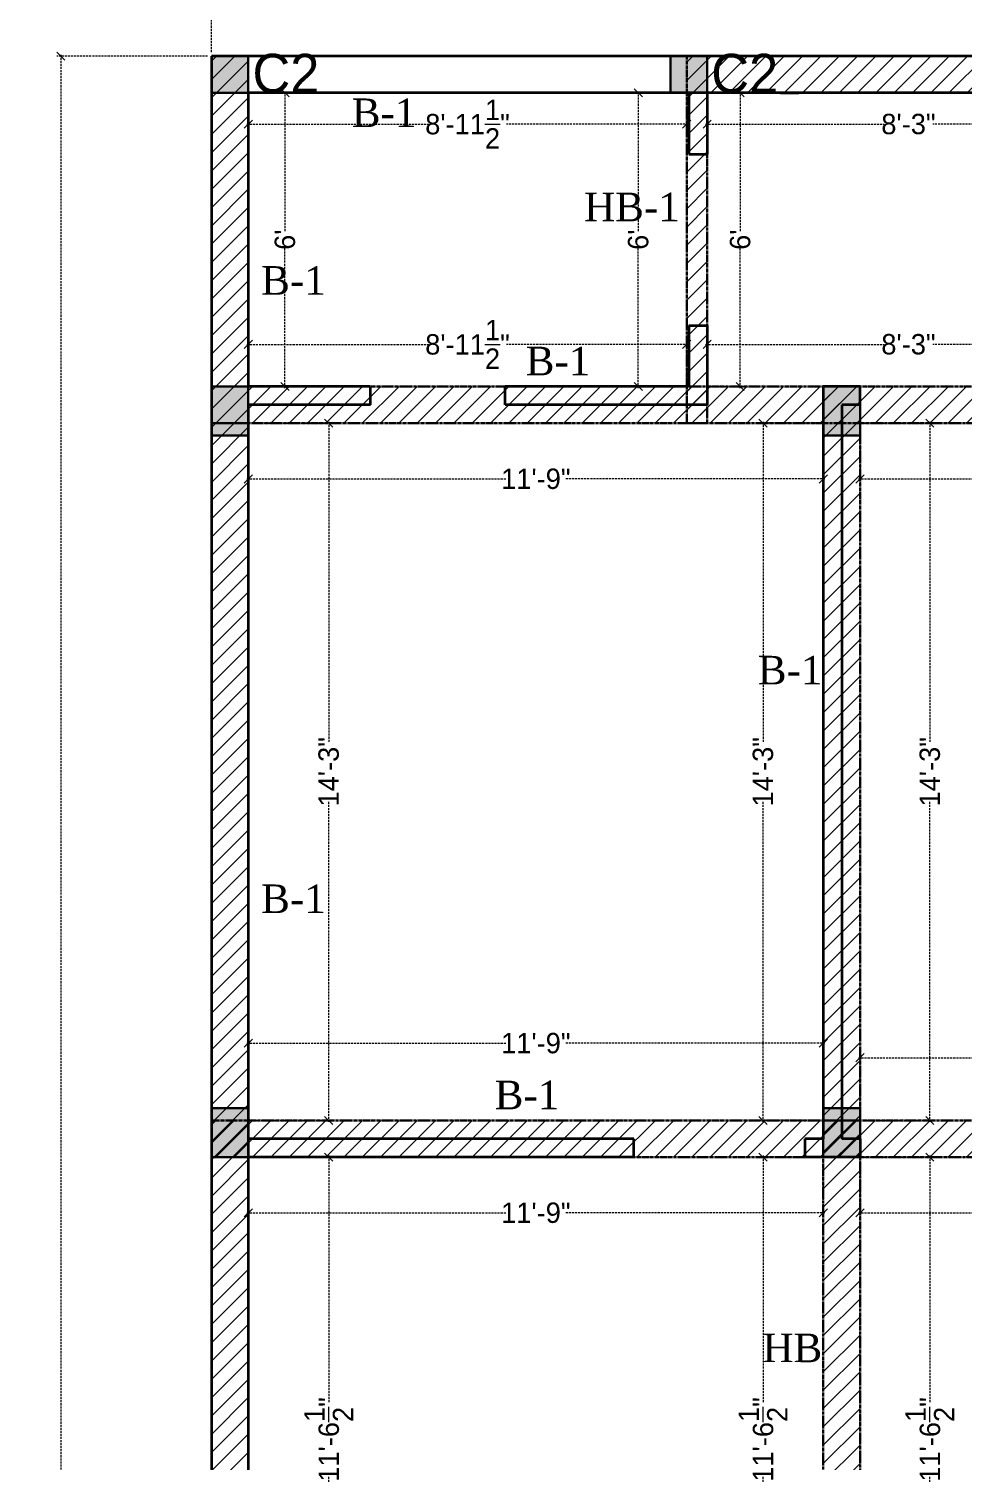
# Model space of a CAD drawing. Header units: millimetres. Extents: x -6808 to 215771, y -89660 to -16303.
# Drawn here: x 100450.4 to 100679.6, y -47468.4 to -47117 of the extents above; entities that cross this region are included whole.
import ezdxf

# ---------------------------------------------------------------- set-up
doc = ezdxf.new("R2010")
doc.units = ezdxf.units.MM
doc.header["$PDMODE"] = 35
for name, pattern in [('ACAD_ISO10W100', [18, 12, -3, 0, -3]), ('CENTER2', [1.125, 0.75, -0.125, 0.125, -0.125]), ('DASHED', [0.75, 0.5, -0.25])]:
    doc.linetypes.add(name, pattern=pattern)
doc.layers.get('0').update_dxf_attribs({"color": 8})
for name, color, linetype, lineweight in [('beam', 6, 'CENTER2', 30), ('col.center', 5, 'ACAD_ISO10W100', 15), ('column', 5, 'Continuous', 30), ('dim2', 6, 'Continuous', 20), ('wall', 7, 'Continuous', 35)]:
    doc.layers.add(name, color=color, linetype=linetype, lineweight=lineweight)
doc.layers.add('Beam Text', color=6, linetype='Continuous')
doc.styles.add('SAJ', font='eurr____.ttf')
doc.styles.get("Standard").update_dxf_attribs({"font": 'times.ttf'})
doc.dimstyles.new('SAJ', dxfattribs={"dimtxt": 5, "dimasz": 2, "dimexe": 1, "dimexo": 1, "dimgap": 0.09375, "dimtad": 0, "dimdec": 1, "dimzin": 0, "dimdsep": 46, "dimlunit": 4, "dimtxsty": 'SAJ', "dimblk": 'OBLIQUE', "dimcen": 0.125, "dimdle": 0.375, "dimadec": 0, "dimazin": 0, "dimtfac": 1, "dimtdec": 1, "dimtofl": 0, "dimtmove": 0, "dimatfit": 3, "dimldrblk": 'OBLIQUE', "dimfxl": 1, "dimtolj": 1, "dimtzin": 0, "dimlwd": 5, "dimlwe": 5, "dimarcsym": 1})
pattern_1 = [(45, (-433.7855, -2528.9853), (-2.24506403, 2.24506403), [])]
pattern_2 = [(45, (-433.7855, -2708.9853), (-2.24506403, 2.24506403), [])]

# ---------------------------------------------------------------- blocks, each defined once
blk = doc.blocks.new('_Oblique')
at = {"color": 0, "linetype": 'ByBlock', "lineweight": -2}
blk.add_line((-0.5, -0.5), (0.5, 0.5), dxfattribs=at)
blk = doc.blocks.new('*D1145')
at = {"layer": 'Defpoints', "color": 0, "transparency": 16777216}
for p in [(100789.25, -47096.82), (100495.25, -47123.77), (100789.25, -47123.77)]:
    blk.add_point(p, dxfattribs=at)
at = {"layer": 'dim2', "color": 0, "linetype": 'DASHED', "lineweight": 5, "transparency": 16777216}
for p, q in [((100494.87, -47096.82), (100623.79, -47096.82)), ((100495.25, -47122.77), (100495.25, -47095.82)), ((100789.62, -47096.82), (100660.7, -47096.82)), ((100789.25, -47122.77), (100789.25, -47095.82))]:
    blk.add_line(p, q, dxfattribs=at)
at = {"layer": 'dim2', "color": 0, "lineweight": 5, "transparency": 16777216, "xscale": 2, "yscale": 2, "zscale": 2, "rotation": 180}
blk.add_blockref('_Oblique', (100495.25, -47096.82), dxfattribs=at)
at = {"layer": 'dim2', "color": 0, "lineweight": 5, "transparency": 16777216, "xscale": 2, "yscale": 2, "zscale": 2}
blk.add_blockref('_Oblique', (100789.25, -47096.82), dxfattribs=at)
at = {"layer": 'dim2', "color": 0, "transparency": 16777216, "insert": (100642.25, -47096.82), "char_height": 12, "attachment_point": 5, "style": 'SAJ'}
blk.add_mtext('\\A1;24\'-6"', dxfattribs=at)
blk = doc.blocks.new('*D1146')
at = {"layer": 'Defpoints', "color": 0, "transparency": 16777216}
for p in [(100495.25, -47123.77), (100458.26, -47911.77), (100495.25, -47911.77)]:
    blk.add_point(p, dxfattribs=at)
at = {"layer": 'dim2', "color": 0, "linetype": 'DASHED', "lineweight": 5, "transparency": 16777216}
for p, q in [((100494.25, -47123.77), (100457.26, -47123.77)), ((100458.26, -47123.4), (100458.26, -47499.36)), ((100458.26, -47912.15), (100458.26, -47536.18)), ((100494.25, -47911.77), (100457.26, -47911.77))]:
    blk.add_line(p, q, dxfattribs=at)
at = {"layer": 'dim2', "color": 0, "lineweight": 5, "transparency": 16777216, "xscale": 2, "yscale": 2, "zscale": 2}
for p, rotation in [((100458.26, -47123.77), 90), ((100458.26, -47911.77), 270)]:
    blk.add_blockref('_Oblique', p, dxfattribs=dict(at, rotation=rotation))
at = {"layer": 'dim2', "color": 0, "transparency": 16777216, "insert": (100458.26, -47517.77), "char_height": 12, "attachment_point": 5, "rotation": 90, "style": 'SAJ'}
blk.add_mtext('\\A1;65\'-8"', dxfattribs=at)
blk = doc.blocks.new('A$C32B276F4')
at = {"layer": 'column'}
blk.add_hatch(color=256, dxfattribs=at).paths.add_polyline_path([(9, 0), (9, 9), (0, 9), (0, 0)])
for p, q in [((0, 0), (0, 9)), ((0, 9), (9, 9)), ((9, 9), (9, 0)), ((9, 0), (0, 0))]:
    blk.add_line(p, q, dxfattribs=at)
at = {"layer": 'col.center', "linetype": 'ByBlock', "insert": (10.02, 9.59), "char_height": 9.6, "width": 293.6941, "attachment_point": 1, "style": 'SAJ'}
blk.add_mtext('\\A1;{\\fCentury Gothic|b0|i0|c0|p34;C2}', dxfattribs=at)
blk = doc.blocks.new('c1')
at = {"layer": 'column'}
blk.add_hatch(color=256, dxfattribs=at).paths.add_polyline_path([(58376.49, -43564.36), (58385.49, -43564.36), (58385.49, -43552.36), (58376.49, -43552.36)])
for p, q in [((58376.49, -43552.36), (58376.49, -43564.36)), ((58376.49, -43552.36), (58385.49, -43552.36)), ((58385.49, -43564.36), (58385.49, -43552.36)), ((58376.49, -43564.36), (58385.49, -43564.36))]:
    blk.add_line(p, q, dxfattribs=at)
blk = doc.blocks.new('*D1107')
at = {"layer": 'Beam Text', "color": 0, "linetype": 'DASHED', "lineweight": 5, "transparency": 16777216}
for p, q in [((100504.25, -47133.77), (100504.25, -47141.43)), ((100611.75, -47133.77), (100611.75, -47141.43)), ((100503.87, -47140.43), (100548.48, -47140.43)), ((100612.12, -47140.43), (100567.52, -47140.43))]:
    blk.add_line(p, q, dxfattribs=at)
at = {"layer": 'Defpoints', "color": 0, "linetype": 'Continuous', "transparency": 16777216}
for p in [(100504.25, -47132.77), (100611.75, -47132.77), (100611.75, -47140.43)]:
    blk.add_point(p, dxfattribs=at)
at = {"layer": 'Beam Text', "color": 0, "linetype": 'Continuous', "lineweight": 5, "transparency": 16777216, "xscale": 2, "yscale": 2, "zscale": 2, "rotation": 180}
blk.add_blockref('_Oblique', (100504.25, -47140.43), dxfattribs=at)
at = {"layer": 'Beam Text', "color": 0, "linetype": 'Continuous', "lineweight": 5, "transparency": 16777216, "xscale": 2, "yscale": 2, "zscale": 2}
blk.add_blockref('_Oblique', (100611.75, -47140.43), dxfattribs=at)
at = {"layer": 'Beam Text', "color": 0, "linetype": 'Continuous', "lineweight": 18, "transparency": 16777216, "insert": (100558, -47140.43), "char_height": 5, "attachment_point": 5, "style": 'SAJ'}
blk.add_mtext('\\A1;8\'-11{\\H1.000000x;\\S1/2;}"', dxfattribs=at)
blk = doc.blocks.new('*D1108')
at = {"layer": 'Beam Text', "color": 0, "linetype": 'DASHED', "lineweight": 5, "transparency": 16777216}
for p, q in [((100505.25, -47132.77), (100514.24, -47132.77)), ((100513.24, -47132.4), (100513.24, -47166.71)), ((100513.24, -47205.15), (100513.24, -47170.84)), ((100505.25, -47204.77), (100514.24, -47204.77))]:
    blk.add_line(p, q, dxfattribs=at)
at = {"layer": 'Defpoints', "color": 0, "linetype": 'Continuous', "transparency": 16777216}
for p in [(100504.25, -47132.77), (100504.25, -47204.77), (100513.24, -47204.77)]:
    blk.add_point(p, dxfattribs=at)
at = {"layer": 'Beam Text', "color": 0, "linetype": 'Continuous', "lineweight": 5, "transparency": 16777216, "xscale": 2, "yscale": 2, "zscale": 2}
for p, rotation in [((100513.24, -47132.77), 90), ((100513.24, -47204.77), 270)]:
    blk.add_blockref('_Oblique', p, dxfattribs=dict(at, rotation=rotation))
at = {"layer": 'Beam Text', "color": 0, "linetype": 'Continuous', "lineweight": 18, "transparency": 16777216, "insert": (100513.24, -47168.77), "char_height": 5, "attachment_point": 5, "rotation": 90, "style": 'SAJ'}
blk.add_mtext("\\A1;6'", dxfattribs=at)
blk = doc.blocks.new('*D1109')
at = {"layer": 'Beam Text', "color": 0, "linetype": 'DASHED', "lineweight": 5, "transparency": 16777216}
for p, q in [((100503.87, -47194.44), (100548.48, -47194.44)), ((100504.25, -47203.77), (100504.25, -47193.44)), ((100612.12, -47194.44), (100567.52, -47194.44)), ((100611.75, -47203.77), (100611.75, -47193.44))]:
    blk.add_line(p, q, dxfattribs=at)
at = {"layer": 'Defpoints', "color": 0, "linetype": 'Continuous', "transparency": 16777216}
for p in [(100504.25, -47194.44), (100504.25, -47204.77), (100611.75, -47204.77)]:
    blk.add_point(p, dxfattribs=at)
at = {"layer": 'Beam Text', "color": 0, "linetype": 'Continuous', "lineweight": 5, "transparency": 16777216, "xscale": 2, "yscale": 2, "zscale": 2, "rotation": 180}
blk.add_blockref('_Oblique', (100504.25, -47194.44), dxfattribs=at)
at = {"layer": 'Beam Text', "color": 0, "linetype": 'Continuous', "lineweight": 5, "transparency": 16777216, "xscale": 2, "yscale": 2, "zscale": 2}
blk.add_blockref('_Oblique', (100611.75, -47194.44), dxfattribs=at)
at = {"layer": 'Beam Text', "color": 0, "linetype": 'Continuous', "lineweight": 18, "transparency": 16777216, "insert": (100558, -47194.44), "char_height": 5, "attachment_point": 5, "style": 'SAJ'}
blk.add_mtext('\\A1;8\'-11{\\H1.000000x;\\S1/2;}"', dxfattribs=at)
blk = doc.blocks.new('*D1085')
at = {"layer": 'Beam Text', "color": 0, "linetype": 'DASHED', "lineweight": 5, "transparency": 16777216}
for p, q in [((100610.75, -47132.77), (100598.87, -47132.77)), ((100599.87, -47132.4), (100599.87, -47166.71)), ((100599.87, -47205.15), (100599.87, -47170.84)), ((100610.75, -47204.77), (100598.87, -47204.77))]:
    blk.add_line(p, q, dxfattribs=at)
at = {"layer": 'Defpoints', "color": 0, "linetype": 'Continuous', "transparency": 16777216}
for p in [(100611.75, -47132.77), (100599.87, -47204.77), (100611.75, -47204.77)]:
    blk.add_point(p, dxfattribs=at)
at = {"layer": 'Beam Text', "color": 0, "linetype": 'Continuous', "lineweight": 5, "transparency": 16777216, "xscale": 2, "yscale": 2, "zscale": 2}
for p, rotation in [((100599.87, -47132.77), 90), ((100599.87, -47204.77), 270)]:
    blk.add_blockref('_Oblique', p, dxfattribs=dict(at, rotation=rotation))
at = {"layer": 'Beam Text', "color": 0, "linetype": 'Continuous', "lineweight": 18, "transparency": 16777216, "insert": (100599.87, -47168.77), "char_height": 5, "attachment_point": 5, "rotation": 90, "style": 'SAJ'}
blk.add_mtext("\\A1;6'", dxfattribs=at)
blk = doc.blocks.new('*D1110')
at = {"layer": 'Beam Text', "color": 0, "linetype": 'DASHED', "lineweight": 5, "transparency": 16777216}
for p, q in [((100616.75, -47133.77), (100616.75, -47141.43)), ((100715.5, -47133.77), (100715.5, -47141.43)), ((100616.37, -47140.43), (100660.18, -47140.43)), ((100715.87, -47140.43), (100672.07, -47140.43))]:
    blk.add_line(p, q, dxfattribs=at)
at = {"layer": 'Defpoints', "color": 0, "linetype": 'Continuous', "transparency": 16777216}
for p in [(100616.75, -47132.77), (100715.5, -47132.77), (100715.5, -47140.43)]:
    blk.add_point(p, dxfattribs=at)
at = {"layer": 'Beam Text', "color": 0, "linetype": 'Continuous', "lineweight": 5, "transparency": 16777216, "xscale": 2, "yscale": 2, "zscale": 2, "rotation": 180}
blk.add_blockref('_Oblique', (100616.75, -47140.43), dxfattribs=at)
at = {"layer": 'Beam Text', "color": 0, "linetype": 'Continuous', "lineweight": 5, "transparency": 16777216, "xscale": 2, "yscale": 2, "zscale": 2}
blk.add_blockref('_Oblique', (100715.5, -47140.43), dxfattribs=at)
at = {"layer": 'Beam Text', "color": 0, "linetype": 'Continuous', "lineweight": 18, "transparency": 16777216, "insert": (100666.12, -47140.43), "char_height": 5, "attachment_point": 5, "style": 'SAJ'}
blk.add_mtext('\\A1;8\'-3"', dxfattribs=at)
blk = doc.blocks.new('*D1111')
at = {"layer": 'Beam Text', "color": 0, "linetype": 'DASHED', "lineweight": 5, "transparency": 16777216}
for p, q in [((100616.37, -47194.44), (100660.18, -47194.44)), ((100616.75, -47203.77), (100616.75, -47193.44)), ((100715.87, -47194.44), (100672.07, -47194.44)), ((100715.5, -47203.77), (100715.5, -47193.44))]:
    blk.add_line(p, q, dxfattribs=at)
at = {"layer": 'Defpoints', "color": 0, "linetype": 'Continuous', "transparency": 16777216}
for p in [(100715.5, -47194.44), (100616.75, -47204.77), (100715.5, -47204.77)]:
    blk.add_point(p, dxfattribs=at)
at = {"layer": 'Beam Text', "color": 0, "linetype": 'Continuous', "lineweight": 5, "transparency": 16777216, "xscale": 2, "yscale": 2, "zscale": 2, "rotation": 180}
blk.add_blockref('_Oblique', (100616.75, -47194.44), dxfattribs=at)
at = {"layer": 'Beam Text', "color": 0, "linetype": 'Continuous', "lineweight": 5, "transparency": 16777216, "xscale": 2, "yscale": 2, "zscale": 2}
blk.add_blockref('_Oblique', (100715.5, -47194.44), dxfattribs=at)
at = {"layer": 'Beam Text', "color": 0, "linetype": 'Continuous', "lineweight": 18, "transparency": 16777216, "insert": (100666.12, -47194.44), "char_height": 5, "attachment_point": 5, "style": 'SAJ'}
blk.add_mtext('\\A1;8\'-3"', dxfattribs=at)
blk = doc.blocks.new('*D1086')
at = {"layer": 'Beam Text', "color": 0, "linetype": 'DASHED', "lineweight": 5, "transparency": 16777216}
for p, q in [((100617.75, -47132.77), (100625.87, -47132.77)), ((100624.87, -47132.4), (100624.87, -47166.71)), ((100624.87, -47205.15), (100624.87, -47170.84)), ((100617.75, -47204.77), (100625.87, -47204.77))]:
    blk.add_line(p, q, dxfattribs=at)
at = {"layer": 'Defpoints', "color": 0, "linetype": 'Continuous', "transparency": 16777216}
for p in [(100616.75, -47132.77), (100616.75, -47204.77), (100624.87, -47204.77)]:
    blk.add_point(p, dxfattribs=at)
at = {"layer": 'Beam Text', "color": 0, "linetype": 'Continuous', "lineweight": 5, "transparency": 16777216, "xscale": 2, "yscale": 2, "zscale": 2}
for p, rotation in [((100624.87, -47132.77), 90), ((100624.87, -47204.77), 270)]:
    blk.add_blockref('_Oblique', p, dxfattribs=dict(at, rotation=rotation))
at = {"layer": 'Beam Text', "color": 0, "linetype": 'Continuous', "lineweight": 18, "transparency": 16777216, "insert": (100624.87, -47168.77), "char_height": 5, "attachment_point": 5, "rotation": 90, "style": 'SAJ'}
blk.add_mtext("\\A1;6'", dxfattribs=at)
blk = doc.blocks.new('*D1115')
at = {"layer": 'Beam Text', "color": 0, "linetype": 'DASHED', "lineweight": 5, "transparency": 16777216}
for p, q in [((100504.25, -47214.77), (100504.25, -47228.44)), ((100645.25, -47214.77), (100645.25, -47228.44)), ((100503.87, -47227.44), (100567.46, -47227.44)), ((100645.62, -47227.44), (100582.03, -47227.44))]:
    blk.add_line(p, q, dxfattribs=at)
at = {"layer": 'Defpoints', "color": 0, "linetype": 'Continuous', "transparency": 16777216}
for p in [(100504.25, -47213.77), (100645.25, -47213.77), (100645.25, -47227.44)]:
    blk.add_point(p, dxfattribs=at)
at = {"layer": 'Beam Text', "color": 0, "linetype": 'Continuous', "lineweight": 5, "transparency": 16777216, "xscale": 2, "yscale": 2, "zscale": 2, "rotation": 180}
blk.add_blockref('_Oblique', (100504.25, -47227.44), dxfattribs=at)
at = {"layer": 'Beam Text', "color": 0, "linetype": 'Continuous', "lineweight": 5, "transparency": 16777216, "xscale": 2, "yscale": 2, "zscale": 2}
blk.add_blockref('_Oblique', (100645.25, -47227.44), dxfattribs=at)
at = {"layer": 'Beam Text', "color": 0, "linetype": 'Continuous', "lineweight": 18, "transparency": 16777216, "insert": (100574.75, -47227.44), "char_height": 5, "attachment_point": 5, "style": 'SAJ'}
blk.add_mtext('\\A1;11\'-9"', dxfattribs=at)
blk = doc.blocks.new('*D1116')
at = {"layer": 'Beam Text', "color": 0, "linetype": 'DASHED', "lineweight": 5, "transparency": 16777216}
for p, q in [((100504.25, -47383.77), (100504.25, -47364.84)), ((100645.25, -47383.77), (100645.25, -47364.84)), ((100503.87, -47365.84), (100567.46, -47365.84)), ((100645.62, -47365.84), (100582.03, -47365.84))]:
    blk.add_line(p, q, dxfattribs=at)
at = {"layer": 'Defpoints', "color": 0, "linetype": 'Continuous', "transparency": 16777216}
for p in [(100645.25, -47365.84), (100504.25, -47384.77), (100645.25, -47384.77)]:
    blk.add_point(p, dxfattribs=at)
at = {"layer": 'Beam Text', "color": 0, "linetype": 'Continuous', "lineweight": 5, "transparency": 16777216, "xscale": 2, "yscale": 2, "zscale": 2, "rotation": 180}
blk.add_blockref('_Oblique', (100504.25, -47365.84), dxfattribs=at)
at = {"layer": 'Beam Text', "color": 0, "linetype": 'Continuous', "lineweight": 5, "transparency": 16777216, "xscale": 2, "yscale": 2, "zscale": 2}
blk.add_blockref('_Oblique', (100645.25, -47365.84), dxfattribs=at)
at = {"layer": 'Beam Text', "color": 0, "linetype": 'Continuous', "lineweight": 18, "transparency": 16777216, "insert": (100574.75, -47365.84), "char_height": 5, "attachment_point": 5, "style": 'SAJ'}
blk.add_mtext('\\A1;11\'-9"', dxfattribs=at)
blk = doc.blocks.new('*D1089')
at = {"layer": 'Beam Text', "color": 0, "linetype": 'DASHED', "lineweight": 5, "transparency": 16777216}
for p, q in [((100505.25, -47213.77), (100524.97, -47213.77)), ((100523.97, -47213.4), (100523.97, -47291.99)), ((100523.97, -47385.15), (100523.97, -47306.56)), ((100505.25, -47384.77), (100524.97, -47384.77))]:
    blk.add_line(p, q, dxfattribs=at)
at = {"layer": 'Defpoints', "color": 0, "linetype": 'Continuous', "transparency": 16777216}
for p in [(100504.25, -47213.77), (100504.25, -47384.77), (100523.97, -47384.77)]:
    blk.add_point(p, dxfattribs=at)
at = {"layer": 'Beam Text', "color": 0, "linetype": 'Continuous', "lineweight": 5, "transparency": 16777216, "xscale": 2, "yscale": 2, "zscale": 2}
for p, rotation in [((100523.97, -47213.77), 90), ((100523.97, -47384.77), 270)]:
    blk.add_blockref('_Oblique', p, dxfattribs=dict(at, rotation=rotation))
at = {"layer": 'Beam Text', "color": 0, "linetype": 'Continuous', "lineweight": 18, "transparency": 16777216, "insert": (100523.97, -47299.27), "char_height": 5, "attachment_point": 5, "rotation": 90, "style": 'SAJ'}
blk.add_mtext('\\A1;14\'-3"', dxfattribs=at)
blk = doc.blocks.new('*D1090')
at = {"layer": 'Beam Text', "color": 0, "linetype": 'DASHED', "lineweight": 5, "transparency": 16777216}
for p, q in [((100644.25, -47213.77), (100629.46, -47213.77)), ((100630.46, -47213.4), (100630.46, -47291.99)), ((100630.46, -47385.15), (100630.46, -47306.56)), ((100644.25, -47384.77), (100629.46, -47384.77))]:
    blk.add_line(p, q, dxfattribs=at)
at = {"layer": 'Defpoints', "color": 0, "linetype": 'Continuous', "transparency": 16777216}
for p in [(100645.25, -47213.77), (100630.46, -47384.77), (100645.25, -47384.77)]:
    blk.add_point(p, dxfattribs=at)
at = {"layer": 'Beam Text', "color": 0, "linetype": 'Continuous', "lineweight": 5, "transparency": 16777216, "xscale": 2, "yscale": 2, "zscale": 2}
for p, rotation in [((100630.46, -47213.77), 90), ((100630.46, -47384.77), 270)]:
    blk.add_blockref('_Oblique', p, dxfattribs=dict(at, rotation=rotation))
at = {"layer": 'Beam Text', "color": 0, "linetype": 'Continuous', "lineweight": 18, "transparency": 16777216, "insert": (100630.46, -47299.27), "char_height": 5, "attachment_point": 5, "rotation": 90, "style": 'SAJ'}
blk.add_mtext('\\A1;14\'-3"', dxfattribs=at)
blk = doc.blocks.new('*D1117')
at = {"layer": 'Beam Text', "color": 0, "linetype": 'DASHED', "lineweight": 5, "transparency": 16777216}
for p, q in [((100654.25, -47214.77), (100654.25, -47228.44)), ((100780.25, -47214.77), (100780.25, -47228.44)), ((100653.87, -47227.44), (100709.96, -47227.44)), ((100780.62, -47227.44), (100724.53, -47227.44))]:
    blk.add_line(p, q, dxfattribs=at)
at = {"layer": 'Defpoints', "color": 0, "linetype": 'Continuous', "transparency": 16777216}
for p in [(100654.25, -47213.77), (100780.25, -47213.77), (100780.25, -47227.44)]:
    blk.add_point(p, dxfattribs=at)
at = {"layer": 'Beam Text', "color": 0, "linetype": 'Continuous', "lineweight": 5, "transparency": 16777216, "xscale": 2, "yscale": 2, "zscale": 2, "rotation": 180}
blk.add_blockref('_Oblique', (100654.25, -47227.44), dxfattribs=at)
at = {"layer": 'Beam Text', "color": 0, "linetype": 'Continuous', "lineweight": 5, "transparency": 16777216, "xscale": 2, "yscale": 2, "zscale": 2}
blk.add_blockref('_Oblique', (100780.25, -47227.44), dxfattribs=at)
at = {"layer": 'Beam Text', "color": 0, "linetype": 'Continuous', "lineweight": 18, "transparency": 16777216, "insert": (100717.25, -47227.44), "char_height": 5, "attachment_point": 5, "style": 'SAJ'}
blk.add_mtext('\\A1;10\'-6"', dxfattribs=at)
blk = doc.blocks.new('*D1119')
at = {"layer": 'Beam Text', "color": 0, "linetype": 'DASHED', "lineweight": 5, "transparency": 16777216}
for p, q in [((100655.25, -47213.77), (100672.38, -47213.77)), ((100671.38, -47213.4), (100671.38, -47291.99)), ((100671.38, -47385.15), (100671.38, -47306.56)), ((100655.25, -47384.77), (100672.38, -47384.77))]:
    blk.add_line(p, q, dxfattribs=at)
at = {"layer": 'Defpoints', "color": 0, "linetype": 'Continuous', "transparency": 16777216}
for p in [(100654.25, -47213.77), (100654.25, -47384.77), (100671.38, -47384.77)]:
    blk.add_point(p, dxfattribs=at)
at = {"layer": 'Beam Text', "color": 0, "linetype": 'Continuous', "lineweight": 5, "transparency": 16777216, "xscale": 2, "yscale": 2, "zscale": 2}
for p, rotation in [((100671.38, -47213.77), 90), ((100671.38, -47384.77), 270)]:
    blk.add_blockref('_Oblique', p, dxfattribs=dict(at, rotation=rotation))
at = {"layer": 'Beam Text', "color": 0, "linetype": 'Continuous', "lineweight": 18, "transparency": 16777216, "insert": (100671.38, -47299.27), "char_height": 5, "attachment_point": 5, "rotation": 90, "style": 'SAJ'}
blk.add_mtext('\\A1;14\'-3"', dxfattribs=at)
blk = doc.blocks.new('*D1091')
at = {"layer": 'Beam Text', "color": 0, "linetype": 'DASHED', "lineweight": 5, "transparency": 16777216}
for p, q in [((100654.25, -47383.77), (100654.25, -47368.39)), ((100780.25, -47383.77), (100780.25, -47368.39)), ((100653.87, -47369.39), (100709.96, -47369.39)), ((100780.62, -47369.39), (100724.53, -47369.39))]:
    blk.add_line(p, q, dxfattribs=at)
at = {"layer": 'Defpoints', "color": 0, "linetype": 'Continuous', "transparency": 16777216}
for p in [(100780.25, -47369.39), (100654.25, -47384.77), (100780.25, -47384.77)]:
    blk.add_point(p, dxfattribs=at)
at = {"layer": 'Beam Text', "color": 0, "linetype": 'Continuous', "lineweight": 5, "transparency": 16777216, "xscale": 2, "yscale": 2, "zscale": 2, "rotation": 180}
blk.add_blockref('_Oblique', (100654.25, -47369.39), dxfattribs=at)
at = {"layer": 'Beam Text', "color": 0, "linetype": 'Continuous', "lineweight": 5, "transparency": 16777216, "xscale": 2, "yscale": 2, "zscale": 2}
blk.add_blockref('_Oblique', (100780.25, -47369.39), dxfattribs=at)
at = {"layer": 'Beam Text', "color": 0, "linetype": 'Continuous', "lineweight": 18, "transparency": 16777216, "insert": (100717.25, -47369.39), "char_height": 5, "attachment_point": 5, "style": 'SAJ'}
blk.add_mtext('\\A1;10\'-6"', dxfattribs=at)
blk = doc.blocks.new('*D1092')
at = {"layer": 'Beam Text', "color": 0, "linetype": 'DASHED', "lineweight": 5, "transparency": 16777216}
for p, q in [((100504.25, -47394.77), (100504.25, -47408.44)), ((100645.25, -47394.77), (100645.25, -47408.44)), ((100503.87, -47407.44), (100567.46, -47407.44)), ((100645.62, -47407.44), (100582.03, -47407.44))]:
    blk.add_line(p, q, dxfattribs=at)
at = {"layer": 'Defpoints', "color": 0, "linetype": 'Continuous', "transparency": 16777216}
for p in [(100504.25, -47393.77), (100645.25, -47393.77), (100645.25, -47407.44)]:
    blk.add_point(p, dxfattribs=at)
at = {"layer": 'Beam Text', "color": 0, "linetype": 'Continuous', "lineweight": 5, "transparency": 16777216, "xscale": 2, "yscale": 2, "zscale": 2, "rotation": 180}
blk.add_blockref('_Oblique', (100504.25, -47407.44), dxfattribs=at)
at = {"layer": 'Beam Text', "color": 0, "linetype": 'Continuous', "lineweight": 5, "transparency": 16777216, "xscale": 2, "yscale": 2, "zscale": 2}
blk.add_blockref('_Oblique', (100645.25, -47407.44), dxfattribs=at)
at = {"layer": 'Beam Text', "color": 0, "linetype": 'Continuous', "lineweight": 18, "transparency": 16777216, "insert": (100574.75, -47407.44), "char_height": 5, "attachment_point": 5, "style": 'SAJ'}
blk.add_mtext('\\A1;11\'-9"', dxfattribs=at)
blk = doc.blocks.new('*D1094')
at = {"layer": 'Beam Text', "color": 0, "linetype": 'DASHED', "lineweight": 5, "transparency": 16777216}
for p, q in [((100523.97, -47393.4), (100523.97, -47453.92)), ((100505.25, -47393.77), (100524.97, -47393.77)), ((100523.97, -47532.65), (100523.97, -47472.12)), ((100505.25, -47532.27), (100524.97, -47532.27))]:
    blk.add_line(p, q, dxfattribs=at)
at = {"layer": 'Defpoints', "color": 0, "linetype": 'Continuous', "transparency": 16777216}
for p in [(100504.25, -47393.77), (100504.25, -47532.27), (100523.97, -47532.27)]:
    blk.add_point(p, dxfattribs=at)
at = {"layer": 'Beam Text', "color": 0, "linetype": 'Continuous', "lineweight": 5, "transparency": 16777216, "xscale": 2, "yscale": 2, "zscale": 2}
for p, rotation in [((100523.97, -47393.77), 90), ((100523.97, -47532.27), 270)]:
    blk.add_blockref('_Oblique', p, dxfattribs=dict(at, rotation=rotation))
at = {"layer": 'Beam Text', "color": 0, "linetype": 'Continuous', "lineweight": 18, "transparency": 16777216, "insert": (100523.97, -47463.02), "char_height": 5, "attachment_point": 5, "rotation": 90, "style": 'SAJ'}
blk.add_mtext('\\A1;11\'-6{\\H1.000000x;\\S1/2;}"', dxfattribs=at)
blk = doc.blocks.new('*D1095')
at = {"layer": 'Beam Text', "color": 0, "linetype": 'DASHED', "lineweight": 5, "transparency": 16777216}
for p, q in [((100630.46, -47393.4), (100630.46, -47453.92)), ((100644.25, -47393.77), (100629.46, -47393.77)), ((100630.46, -47532.65), (100630.46, -47472.12)), ((100644.25, -47532.27), (100629.46, -47532.27))]:
    blk.add_line(p, q, dxfattribs=at)
at = {"layer": 'Defpoints', "color": 0, "linetype": 'Continuous', "transparency": 16777216}
for p in [(100645.25, -47393.77), (100630.46, -47532.27), (100645.25, -47532.27)]:
    blk.add_point(p, dxfattribs=at)
at = {"layer": 'Beam Text', "color": 0, "linetype": 'Continuous', "lineweight": 5, "transparency": 16777216, "xscale": 2, "yscale": 2, "zscale": 2}
for p, rotation in [((100630.46, -47393.77), 90), ((100630.46, -47532.27), 270)]:
    blk.add_blockref('_Oblique', p, dxfattribs=dict(at, rotation=rotation))
at = {"layer": 'Beam Text', "color": 0, "linetype": 'Continuous', "lineweight": 18, "transparency": 16777216, "insert": (100630.46, -47463.02), "char_height": 5, "attachment_point": 5, "rotation": 90, "style": 'SAJ'}
blk.add_mtext('\\A1;11\'-6{\\H1.000000x;\\S1/2;}"', dxfattribs=at)
blk = doc.blocks.new('*D1096')
at = {"layer": 'Beam Text', "color": 0, "linetype": 'DASHED', "lineweight": 5, "transparency": 16777216}
for p, q in [((100654.25, -47394.77), (100654.25, -47408.44)), ((100780.25, -47394.77), (100780.25, -47408.44)), ((100653.87, -47407.44), (100709.96, -47407.44)), ((100780.62, -47407.44), (100724.53, -47407.44))]:
    blk.add_line(p, q, dxfattribs=at)
at = {"layer": 'Defpoints', "color": 0, "linetype": 'Continuous', "transparency": 16777216}
for p in [(100654.25, -47393.77), (100780.25, -47393.77), (100780.25, -47407.44)]:
    blk.add_point(p, dxfattribs=at)
at = {"layer": 'Beam Text', "color": 0, "linetype": 'Continuous', "lineweight": 5, "transparency": 16777216, "xscale": 2, "yscale": 2, "zscale": 2, "rotation": 180}
blk.add_blockref('_Oblique', (100654.25, -47407.44), dxfattribs=at)
at = {"layer": 'Beam Text', "color": 0, "linetype": 'Continuous', "lineweight": 5, "transparency": 16777216, "xscale": 2, "yscale": 2, "zscale": 2}
blk.add_blockref('_Oblique', (100780.25, -47407.44), dxfattribs=at)
at = {"layer": 'Beam Text', "color": 0, "linetype": 'Continuous', "lineweight": 18, "transparency": 16777216, "insert": (100717.25, -47407.44), "char_height": 5, "attachment_point": 5, "style": 'SAJ'}
blk.add_mtext('\\A1;10\'-6"', dxfattribs=at)
blk = doc.blocks.new('*D1098')
at = {"layer": 'Beam Text', "color": 0, "linetype": 'DASHED', "lineweight": 5, "transparency": 16777216}
for p, q in [((100671.38, -47393.4), (100671.38, -47453.92)), ((100655.25, -47393.77), (100672.38, -47393.77)), ((100671.38, -47532.65), (100671.38, -47472.12)), ((100655.25, -47532.27), (100672.38, -47532.27))]:
    blk.add_line(p, q, dxfattribs=at)
at = {"layer": 'Defpoints', "color": 0, "linetype": 'Continuous', "transparency": 16777216}
for p in [(100654.25, -47393.77), (100654.25, -47532.27), (100671.38, -47532.27)]:
    blk.add_point(p, dxfattribs=at)
at = {"layer": 'Beam Text', "color": 0, "linetype": 'Continuous', "lineweight": 5, "transparency": 16777216, "xscale": 2, "yscale": 2, "zscale": 2}
for p, rotation in [((100671.38, -47393.77), 90), ((100671.38, -47532.27), 270)]:
    blk.add_blockref('_Oblique', p, dxfattribs=dict(at, rotation=rotation))
at = {"layer": 'Beam Text', "color": 0, "linetype": 'Continuous', "lineweight": 18, "transparency": 16777216, "insert": (100671.38, -47463.02), "char_height": 5, "attachment_point": 5, "rotation": 90, "style": 'SAJ'}
blk.add_mtext('\\A1;11\'-6{\\H1.000000x;\\S1/2;}"', dxfattribs=at)

msp = doc.modelspace()

# ---------------------------------------------------------------- hatches: boundary and pattern name
at = {"layer": 'beam', "linetype": 'Continuous', "lineweight": 18}
h = msp.add_hatch(dxfattribs=at)
h.set_pattern_fill('ANSI31', color=256, style=0)
h.set_pattern_definition(pattern_1)
h.paths.add_polyline_path([(100504.247, -47132.774), (100504.247, -47123.774), (100495.247, -47123.774), (100495.247, -47132.774)], flags=17)
h.paths.add_polyline_path([(100611.747, -47132.774), (100611.747, -47123.774), (100504.247, -47123.774), (100504.247, -47132.774)], flags=17)
h.paths.add_polyline_path([(100495.247, -47132.774), (100611.747, -47132.774), (100611.747, -47123.774), (100495.247, -47123.774)])
h.paths.add_polyline_path([(100616.747, -47123.774), (100616.747, -47132.774), (100789.247, -47132.774), (100789.247, -47123.774)])
h = msp.add_hatch(dxfattribs=at)
h.set_pattern_fill('ANSI31', color=256, style=0)
h.set_pattern_definition(pattern_1)
h.paths.add_polyline_path([(100495.247, -47204.774), (100495.247, -47213.774), (100504.247, -47213.774), (100504.247, -47204.774)])
h.paths.add_polyline_path([(100495.247, -47204.774), (100504.247, -47204.774), (100504.247, -47123.774), (100495.247, -47123.774)])
h = msp.add_hatch(dxfattribs=at)
h.set_pattern_fill('ANSI31', color=252, style=0)
h.set_pattern_definition(pattern_1)
h.paths.add_polyline_path([(100616.747, -47123.774), (100611.747, -47123.774), (100611.747, -47132.774), (100616.747, -47132.774)])
h.paths.add_polyline_path([(100616.747, -47132.774), (100611.747, -47132.774), (100611.747, -47213.774), (100616.747, -47213.774)])
h = msp.add_hatch(dxfattribs=at)
h.set_pattern_fill('ANSI31', color=256, style=0)
h.set_pattern_definition(pattern_1)
h.paths.add_polyline_path([(100504.247, -47204.774), (100495.247, -47204.774), (100495.247, -47213.774), (100504.247, -47213.774)])
h.paths.add_polyline_path([(100504.247, -47204.774), (100504.247, -47213.774), (100611.747, -47213.774), (100611.747, -47204.774)])
h.paths.add_polyline_path([(100611.747, -47213.774), (100616.747, -47213.774), (100616.747, -47204.774), (100611.747, -47204.774)])
h.paths.add_polyline_path([(100616.747, -47204.774), (100616.747, -47213.774), (100645.247, -47213.774), (100645.247, -47204.774)])
h.paths.add_polyline_path([(100654.247, -47213.774), (100654.247, -47204.774), (100645.247, -47204.774), (100645.247, -47213.774)])
h = msp.add_hatch(dxfattribs=at)
h.set_pattern_fill('ANSI31', color=256, style=0)
h.set_pattern_definition(pattern_1)
h.paths.add_polyline_path([(100495.247, -47213.774), (100504.247, -47213.774), (100504.247, -47204.774), (100495.247, -47204.774)])
h.paths.add_polyline_path([(100504.247, -47213.774), (100495.247, -47213.774), (100495.247, -47384.774), (100504.247, -47384.774)])
h.paths.add_polyline_path([(100504.247, -47384.774), (100495.247, -47384.774), (100495.247, -47393.774), (100504.247, -47393.774)])
h = msp.add_hatch(dxfattribs=at)
h.set_pattern_fill('ANSI31', color=256, style=0)
h.set_pattern_definition(pattern_1)
h.paths.add_polyline_path([(100654.247, -47204.774), (100654.247, -47213.774), (100715.497, -47213.774), (100715.497, -47204.774)])
h.paths.add_polyline_path([(100715.497, -47213.774), (100720.497, -47213.774), (100720.497, -47204.774), (100715.497, -47204.774)])
h.paths.add_polyline_path([(100720.497, -47204.774), (100720.497, -47213.774), (100780.247, -47213.774), (100780.247, -47204.774)])
h.paths.add_polyline_path([(100789.247, -47204.774), (100780.247, -47204.774), (100780.247, -47213.774), (100789.247, -47213.774)])
h.paths.add_polyline_path([(100654.247, -47213.774), (100654.247, -47204.774), (100645.247, -47204.774), (100645.247, -47213.774)])
h = msp.add_hatch(dxfattribs=at)
h.set_pattern_fill('ANSI31', color=256, style=0)
h.set_pattern_definition(pattern_1)
h.paths.add_polyline_path([(100654.247, -47213.774), (100654.247, -47204.774), (100645.247, -47204.774), (100645.247, -47213.774)])
h.paths.add_polyline_path([(100645.247, -47393.774), (100654.247, -47393.774), (100654.247, -47213.774), (100645.247, -47213.774)])
h = msp.add_hatch(dxfattribs=at)
h.set_pattern_fill('ANSI31', color=256, style=0)
h.set_pattern_definition(pattern_1)
h.paths.add_polyline_path([(100504.247, -47384.774), (100495.247, -47384.774), (100495.247, -47393.774), (100504.247, -47393.774)])
h.paths.add_polyline_path([(100504.247, -47393.774), (100495.247, -47393.774), (100495.247, -47541.274), (100504.247, -47541.274)])
h = msp.add_hatch(dxfattribs=at)
h.set_pattern_fill('ANSI31', color=256, style=0)
h.set_pattern_definition(pattern_2)
h.paths.add_polyline_path([(100504.247, -47384.774), (100495.247, -47384.774), (100495.247, -47393.774), (100504.247, -47393.774)])
h.paths.add_polyline_path([(100611.747, -47384.774), (100504.247, -47384.774), (100504.247, -47393.774), (100611.747, -47393.774)])
h.paths.add_polyline_path([(100616.747, -47384.774), (100611.747, -47384.774), (100611.747, -47393.774), (100616.747, -47393.774)])
h.paths.add_polyline_path([(100645.247, -47384.774), (100616.747, -47384.774), (100616.747, -47393.774), (100645.247, -47393.774)])
h.paths.add_polyline_path([(100654.247, -47384.774), (100645.247, -47384.774), (100645.247, -47393.774), (100654.247, -47393.774)])
h = msp.add_hatch(dxfattribs=at)
h.set_pattern_fill('ANSI31', color=252, style=0)
h.set_pattern_definition(pattern_1)
h.paths.add_polyline_path([(100654.247, -47384.774), (100645.247, -47384.774), (100645.247, -47393.774), (100654.247, -47393.774)])
h.paths.add_polyline_path([(100645.247, -47541.274), (100654.247, -47541.274), (100654.247, -47393.774), (100645.247, -47393.774)])
h = msp.add_hatch(dxfattribs=at)
h.set_pattern_fill('ANSI31', color=256, style=0)
h.set_pattern_definition(pattern_2)
h.paths.add_polyline_path([(100715.497, -47384.774), (100654.247, -47384.774), (100654.247, -47393.774), (100715.497, -47393.774)])
h.paths.add_polyline_path([(100720.497, -47384.774), (100715.497, -47384.774), (100715.497, -47393.774), (100720.497, -47393.774)])
h.paths.add_polyline_path([(100780.247, -47384.774), (100720.497, -47384.774), (100720.497, -47393.774), (100780.247, -47393.774)])
h.paths.add_polyline_path([(100789.247, -47384.774), (100780.247, -47384.774), (100780.247, -47393.774), (100789.247, -47393.774)])
h.paths.add_polyline_path([(100654.247, -47384.774), (100645.247, -47384.774), (100645.247, -47393.774), (100654.247, -47393.774)])

# ---------------------------------------------------------------- linework, layer by layer
at = {"layer": 'beam'}
for points in [[(100495.247, -47123.774), (100789.247, -47123.774), (100789.247, -47132.774), (100495.247, -47132.774)], [(100495.247, -47123.774), (100504.247, -47123.774), (100504.247, -47213.774), (100495.247, -47213.774)], [(100495.247, -47204.774), (100789.247, -47204.774), (100789.247, -47213.774), (100495.247, -47213.774)], [(100495.247, -47204.774), (100504.247, -47204.774), (100504.247, -47393.774), (100495.247, -47393.774)], [(100645.247, -47204.774), (100654.247, -47204.774), (100654.247, -47393.774), (100645.247, -47393.774)], [(100495.247, -47384.774), (100789.247, -47384.774), (100789.247, -47393.774), (100495.247, -47393.774)], [(100495.247, -47384.774), (100504.247, -47384.774), (100504.247, -47541.274), (100495.247, -47541.274)]]:
    msp.add_lwpolyline(points, close=True, dxfattribs=at)
at = {"layer": 'beam', "color": 252}
for points in [[(100611.747, -47213.774), (100616.747, -47213.774), (100616.747, -47123.774), (100611.747, -47123.774)], [(100645.247, -47384.774), (100654.247, -47384.774), (100654.247, -47541.274), (100645.247, -47541.274)]]:
    msp.add_lwpolyline(points, close=True, dxfattribs=at)
at = {"layer": 'wall'}
for p, q in [((100789.247, -47123.774), (100495.247, -47123.774)), ((100495.247, -47123.774), (100495.247, -47911.774)), ((100780.247, -47132.774), (100504.247, -47132.774)), ((100504.247, -47132.774), (100504.247, -47197.774)), ((100504.247, -47132.774), (100504.247, -47197.774)), ((100634.747, -47132.774), (100639.247, -47132.774)), ((100504.247, -47197.774), (100504.247, -47202.274)), ((100504.247, -47197.774), (100504.247, -47202.274)), ((100504.247, -47202.274), (100504.247, -47204.774)), ((100504.247, -47209.274), (100504.247, -47532.274))]:
    msp.add_line(p, q, dxfattribs=at)
at = {"layer": 'wall', "color": 1}
for p, q in [((100612.247, -47132.774), (100612.247, -47147.774)), ((100616.747, -47132.774), (100616.747, -47147.774)), ((100612.247, -47147.774), (100616.747, -47147.774)), ((100612.247, -47189.774), (100612.247, -47204.774)), ((100612.247, -47189.774), (100616.747, -47189.774)), ((100616.747, -47189.774), (100616.747, -47209.274)), ((100534.247, -47204.774), (100504.247, -47204.774)), ((100534.247, -47209.274), (100534.247, -47204.774)), ((100612.247, -47204.774), (100567.247, -47204.774)), ((100567.247, -47209.274), (100567.247, -47204.774)), ((100654.247, -47204.774), (100645.247, -47204.774)), ((100645.247, -47204.774), (100645.247, -47389.274)), ((100654.247, -47209.274), (100654.247, -47204.774)), ((100534.247, -47209.274), (100504.247, -47209.274)), ((100616.747, -47209.274), (100567.247, -47209.274)), ((100649.747, -47209.274), (100649.747, -47389.274)), ((100654.247, -47209.274), (100649.747, -47209.274)), ((100598.747, -47389.274), (100504.247, -47389.274)), ((100598.747, -47393.774), (100598.747, -47389.274)), ((100645.247, -47389.274), (100640.747, -47389.274)), ((100640.747, -47389.274), (100640.747, -47393.774)), ((100654.247, -47389.274), (100649.747, -47389.274)), ((100654.247, -47389.274), (100654.247, -47393.774)), ((100598.747, -47393.774), (100504.247, -47393.774)), ((100654.247, -47393.774), (100640.747, -47393.774))]:
    msp.add_line(p, q, dxfattribs=at)

# ---------------------------------------------------------------- block references
at = {"layer": 'column'}
for name, p in [('A$C32B276F4', (100495.247, -47132.774)), ('A$C32B276F4', (100607.747, -47132.774)), ('c1', (42118.755, -3652.412)), ('c1', (42268.755, -3652.412)), ('c1', (42118.755, -3829.412)), ('c1', (42268.755, -3829.412))]:
    msp.add_blockref(name, p, dxfattribs=at)

# ---------------------------------------------------------------- texts
at = {"layer": 'Beam Text', "linetype": 'ByBlock', "lineweight": 30, "ltscale": 2, "char_height": 7, "width": 109.25542, "attachment_point": 5}
for s, insert in [('B-1', (100537.547, -47137.651)), ('HB-1', (100598.319, -47160.75)), ('B-1', (100515.328, -47178.77)), ('B-1', (100580.189, -47198.535)), ('B-1', (100637.113, -47274.341)), ('B-1', (100515.328, -47330.421)), ('B-1', (100572.579, -47378.535)), ('HB', (100637.651, -47440.573))]:
    msp.add_mtext(s, dxfattribs=dict(at, insert=insert))

# ---------------------------------------------------------------- dimensions: what is measured, and where the dimension line sits
at = {"layer": 'Beam Text', "color": 1, "linetype": 'Continuous', "lineweight": 18}
for p1, p2, distance, picture, middle in [((100504.247, -47132.774), (100611.747, -47132.774), -7.657, '*D1107', (100557.997, -47140.43)), ((100504.247, -47132.774), (100504.247, -47204.774), 8.989, '*D1108', (100513.236, -47168.774)), ((100611.747, -47132.774), (100611.747, -47204.774), -11.876, '*D1085', (100599.87, -47168.774)), ((100616.746563837, -47132.773770887), (100715.496563837, -47132.773770887), -7.656524093, '*D1110', (100666.121563837, -47140.430294979)), ((100616.747, -47132.774), (100616.747, -47204.774), 8.123, '*D1086', (100624.869, -47168.774)), ((100611.747, -47204.774), (100504.247, -47204.774), -10.332, '*D1109', (100557.997, -47194.442)), ((100616.746563837, -47204.773770887), (100715.496563837, -47204.773770887), 10.33206827, '*D1111', (100666.121563837, -47194.441702617)), ((100504.247, -47213.774), (100645.247, -47213.774), -13.671, '*D1115', (100574.747, -47227.445)), ((100504.247, -47213.774), (100504.247, -47384.774), 19.725, '*D1089', (100523.972, -47299.274)), ((100645.247, -47213.774), (100645.247, -47384.774), -14.783, '*D1090', (100630.464, -47299.274)), ((100654.247, -47213.774), (100780.247, -47213.774), -13.671, '*D1117', (100717.247, -47227.445)), ((100654.247, -47213.774), (100654.247, -47384.774), 17.128, '*D1119', (100671.375, -47299.274)), ((100504.247, -47384.774), (100645.247, -47384.774), 18.937, '*D1116', (100574.747, -47365.836)), ((100654.247, -47384.774), (100780.247, -47384.774), 15.386, '*D1091', (100717.247, -47369.388)), ((100504.247, -47393.774), (100504.247, -47532.274), 19.725, '*D1094', (100523.972, -47463.024)), ((100645.247, -47393.774), (100645.247, -47532.274), -14.783, '*D1095', (100630.464, -47463.024)), ((100654.247, -47393.774), (100654.247, -47532.274), 17.128, '*D1098', (100671.375, -47463.024)), ((100504.247, -47393.774), (100645.247, -47393.774), -13.671, '*D1092', (100574.747, -47407.445)), ((100654.247, -47393.774), (100780.247, -47393.774), -13.671, '*D1096', (100717.247, -47407.445))]:
    dim = msp.add_aligned_dim(p1=p1, p2=p2, distance=distance, dimstyle='SAJ', dxfattribs=at)
    dim.commit()
    dim.dimension.update_dxf_attribs({"geometry": picture, "text_midpoint": middle})
at = {"layer": 'dim2'}
for base, p2, angle, picture, middle in [((100789.247, -47096.815), (100789.247, -47123.774), 0, '*D1145', (100642.247, -47096.815)), ((100458.26, -47911.774), (100495.247, -47911.774), 270, '*D1146', (100458.26, -47517.774))]:
    dim = msp.add_linear_dim(base=base, p1=(100495.247, -47123.774), p2=p2, angle=angle, dimstyle='SAJ', override={"dimtxt": 12}, dxfattribs=at)
    dim.commit()
    dim.dimension.update_dxf_attribs({"geometry": picture, "text_midpoint": middle, "dimtype": 161})

doc.saveas('drawing.dxf')
